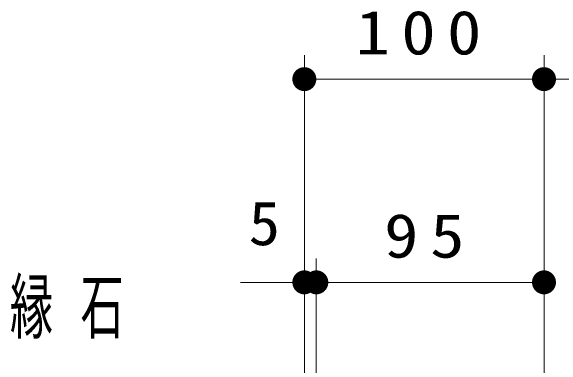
# Model space of a CAD drawing. Units: millimetres on the paper, with parts at other scales. Extents: x -365 to 0, y -5 to 257.
# Drawn here: x -102.56 to -79.57, y 140.87 to 155.68 of the extents above; entities that cross this region are included whole.
import ezdxf
from ezdxf.enums import TextEntityAlignment as Align

# ---------------------------------------------------------------- set-up
doc = ezdxf.new("R2010")
doc.units = ezdxf.units.MM
doc.layers.add('LY_1', color=7, linetype='Continuous', lineweight=13)
doc.styles.add('ＭＳ ゴシック', font='')
doc.styles.get('ＭＳ ゴシック').set_extended_font_data('MS Gothic')

# ---------------------------------------------------------------- blocks, each defined once
blk = doc.blocks.new('filled_dot')
at = {"color": 0, "linetype": 'Continuous', "lineweight": -2, "const_width": 1.25}
blk.add_lwpolyline([(-0.625, 0, 1), (0.625, 0, 1)], format="xyb", close=True, dxfattribs=at)

msp = doc.modelspace()

# ---------------------------------------------------------------- linework, layer by layer
at = {"layer": 'LY_1'}
for p, q in [((-90.319, 132.302), (-90.319, 153.836)), ((-80.319, 122.802), (-80.319, 153.836)), ((-80.319, 122.802), (-80.319, 153.836)), ((-90.319, 152.836), (-80.319, 152.836)), ((-80.319, 152.836), (-60.319, 152.836)), ((-90.319, 129.302), (-90.319, 145.362)), ((-89.819, 132.302), (-89.819, 145.362)), ((-80.319, 122.802), (-80.319, 145.362)), ((-92.986, 144.362), (-86.819, 144.362)), ((-89.819, 144.362), (-80.319, 144.362))]:
    msp.add_line(p, q, dxfattribs=at)

# ---------------------------------------------------------------- block references
at = {"layer": 'LY_1', "xscale": 0.4, "yscale": 0.4}
for p in [(-90.319, 152.836), (-80.319, 152.836), (-89.819, 144.362), (-89.819, 144.362)]:
    msp.add_blockref('filled_dot', p, dxfattribs=at)
at = {"layer": 'LY_1', "xscale": 0.4, "yscale": 0.4, "rotation": 180}
for p in [(-80.319, 152.836), (-90.319, 144.362), (-80.319, 144.362)]:
    msp.add_blockref('filled_dot', p, dxfattribs=at)

# ---------------------------------------------------------------- texts
at = {"layer": 'LY_1', "style": 'ＭＳ ゴシック', "width": 1.05}
msp.add_text('5', height=1.833, dxfattribs=at).set_placement((-91.986, 145.362), align=Align.BOTTOM_CENTER)
at = {"layer": 'LY_1', "style": 'ＭＳ ゴシック'}
for s, insert, char_height, attachment_point in [('\\T1.33;\\W1.15;100', (-85.319, 153.836), 1.833, 8), ('\\T1.34;\\W1.15;95', (-85.069, 145.362), 1.833, 8), ('\\T1.64;\\W0.6;縁石', (-102.604, 143.236), 2.199, 4)]:
    msp.add_mtext(s, dxfattribs=dict(at, insert=insert, char_height=char_height, attachment_point=attachment_point))

doc.saveas('drawing.dxf')
